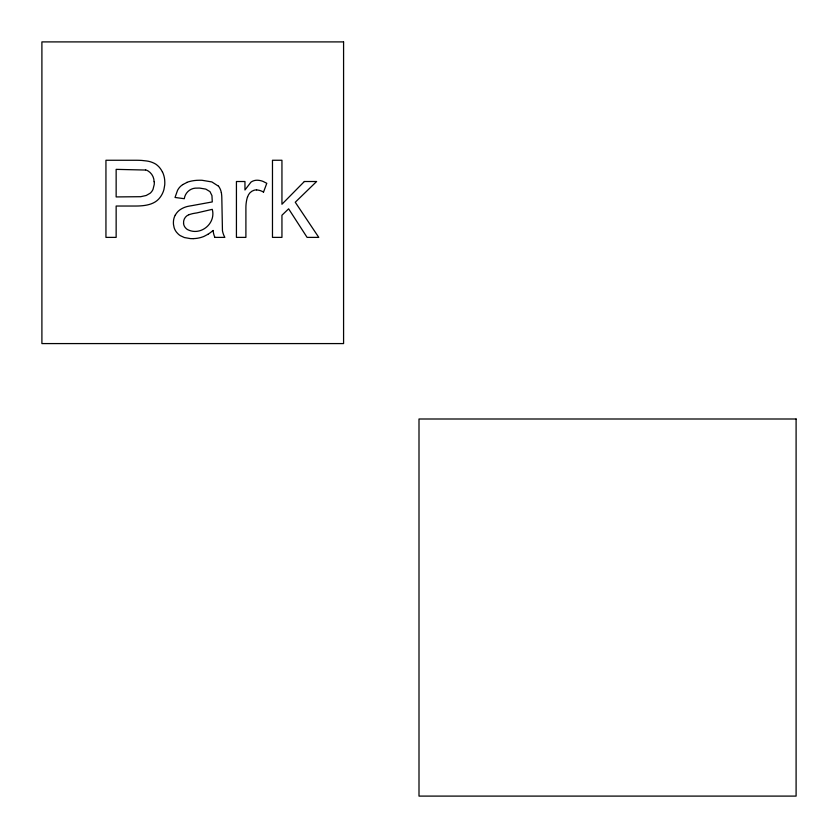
<?xml version="1.0" encoding="UTF-8"?>
<svg xmlns="http://www.w3.org/2000/svg" width="838" height="838" viewBox="0 0 838 838"><rect width="100%" height="100%" fill="white"/><g stroke="black" fill="none" stroke-linecap="round" stroke-linejoin="round"><path stroke-width="1.26" d="M263.53 192.08L266.788 183.302L263.101 181.437A16.676 16.676 0 0 0 257.057 180.222A10.716 10.716 0 0 0 250.971 182.129L244.958 189.985L244.958 181.511L236.431 181.511L236.431 237.384L245.901 237.384L245.901 208.138A37.228 37.228 0 0 1 247.43 197.066M182.726 184.611L186.874 182.475M207.908 234.315L204.158 236.306A24.951 24.951 0 0 1 202.943 236.808A29.498 29.498 0 0 1 193.19 238.621M188.864 214.685L192.352 213.7A68.192 68.192 0 0 1 196.815 212.925L212.276 209.343C216.162 223.589 200.502 236.347 187.534 229.57A8.307 8.307 0 0 1 186.361 228.711L185.387 227.716A7.992 7.992 0 0 1 183.532 223.317M214.957 237.384L224.856 237.384A21.201 21.201 0 0 1 222.447 230.68L221.829 198.428A71.722 71.722 0 0 0 221.703 195.474L221.379 192.614M145.403 170.041L116.147 169.36L116.147 196.93L140.679 196.7L146.21 195.484L150.138 193.243A11.648 11.648 0 0 0 152.987 189.451L154.234 184.496A19.871 19.871 0 0 0 154.286 182.275L154.255 181.689M218.435 186.162L211.857 181.93L201.979 180.275A56.02 56.02 0 0 0 199.339 180.254A37.375 37.375 0 0 0 186.832 182.338M162.53 172.02A23.914 23.914 0 0 1 164.782 181.846A29.309 29.309 0 0 1 164.719 184.978L163.934 189.514A22.919 22.919 0 0 1 160.027 197.464C154.58 204.922 144.45 205.959 135.934 206.033L116.147 206.033L116.147 237.384L105.944 237.384L105.944 160.257L136.898 160.268A100.089 100.089 0 0 1 141.811 160.435L146.776 160.99A23.768 23.768 0 0 1 155.858 164.185A19.389 19.389 0 0 1 162.415 172.062M145.508 169.726A12.685 12.685 0 0 1 154.087 181.689M214.905 237.416A20.405 20.405 0 0 1 213.124 230.492M213.062 230.481A44.068 44.068 0 0 1 207.908 234.326M218.498 186.12A15.22 15.22 0 0 1 221.316 192.625M182.726 184.622A15.587 15.587 0 0 0 179.175 187.838A17.671 17.671 0 0 0 177.541 190.362L175.027 197.454L184.287 198.711C185.177 192.363 190.802 187.649 197.244 188.121A34.054 34.054 0 0 1 199.737 188.1L205.792 189.105L209.971 191.609L211.951 195.589L212.276 201.927L191.567 205.708A49.002 49.002 0 0 0 186.968 206.588A23.16 23.16 0 0 0 180.139 209.689A15.65 15.65 0 0 0 175.278 215.167M175.226 215.136A15.503 15.503 0 0 0 173.414 222.657A18.677 18.677 0 0 0 173.476 224.364L174.095 227.548A14.288 14.288 0 0 0 176.661 232.377L178.337 234.148A14.696 14.696 0 0 0 180.348 235.677L184.35 237.531L190.257 238.579A34.976 34.976 0 0 0 193.19 238.641M183.574 223.275A8.307 8.307 0 0 1 188.917 214.696M247.556 197.098A9.784 9.784 0 0 1 256.575 189.786M256.585 189.954A13.837 13.837 0 0 1 263.499 192.132M304.362 181.511L281.945 204.242L281.945 160.257L272.476 160.257L272.476 237.384L281.945 237.384L281.945 215.24L288.628 208.819L307.096 237.384L318.775 237.384L295.259 202.241L316.617 181.511L304.362 181.511M343.58 41.9L41.9 41.9L41.9 343.58L343.58 343.58L343.58 41.9M796.1 419L419 419L419 796.1L796.1 796.1L796.1 419"/></g></svg>
